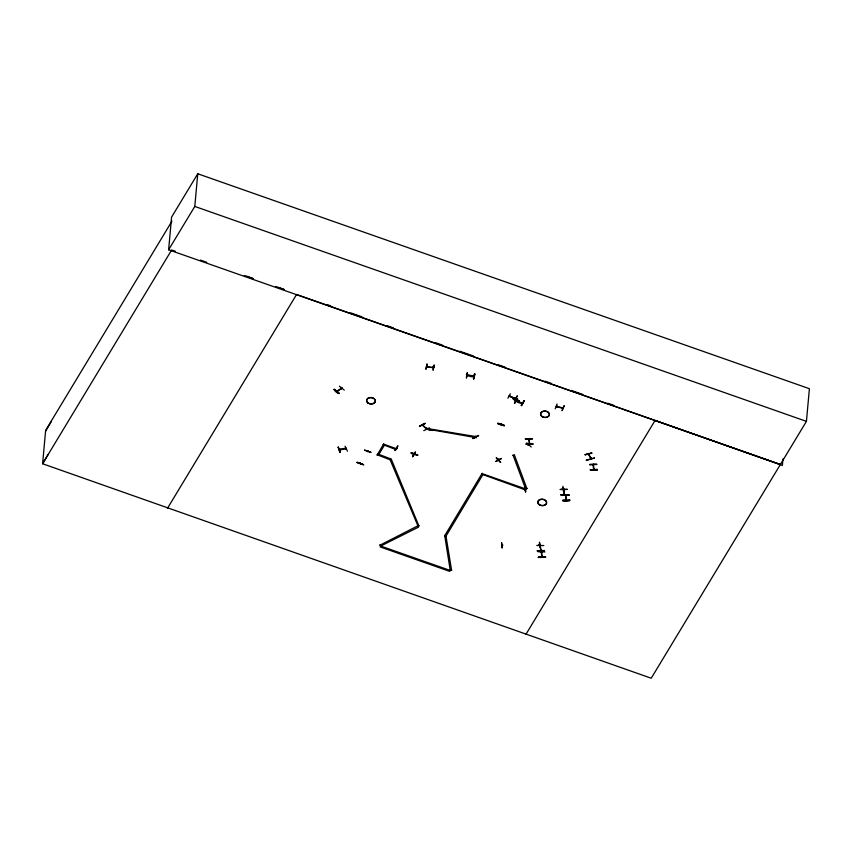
<?xml version="1.0" encoding="UTF-8"?>
<svg xmlns="http://www.w3.org/2000/svg" width="852" height="852" viewBox="0 0 852 852"><rect width="100%" height="100%" fill="white"/><g stroke="black" fill="none" stroke-linecap="round" stroke-linejoin="round"><path stroke-width="1.28" d="M525.993 443.935C538.219 444.212 532.83 443.935 525.961 444.148M544.396 550.573L537.314 550.871L544.396 550.509M569.764 500.049C564.865 502.446 556.409 499.325 569.764 500.081M562.682 500.454L569.764 500.603L562.703 500.667M567.901 494.959L560.808 494.799L569.189 495.193L560.818 494.767L567.879 494.746M597.327 469.463L597.327 470.016L590.234 469.825L597.327 469.495L594.962 469.495M597.305 469.772L590.234 469.825M538.432 557.41C560.616 556.345 523.405 557.879 545.504 557.346M538.411 557.176L545.504 557.304M499.208 459.494L499.08 459.792M528.9 445.085L528.187 445.213L528.762 444.936M529.156 439.43L529.646 443.636M564.035 490.081L563.704 489.144M564.45 493.755L564.461 494.756L564.439 494.203M167.514 508.261L296.581 294.472L780.283 464.457L168.621 249.785L171.593 217.111L197.76 173.765L809.4 388.704L806.429 421.378L651.216 678.235L42.6 463.754L45.635 430.398L171.955 221.158M168.621 249.785L194.788 206.44L197.76 173.765M334.218 389.289C334.399 392.697 345.294 396.872 334.208 389.289M336.647 390.866L336.54 391.451L341.684 388.161M337.104 390.642L336.71 391.59L337.147 390.748M337.232 391.334L337.158 390.61M344.283 390.109L339.415 386.18M341.599 388.182L341.29 388.661L341.215 387.937M341.439 388.629L341.673 387.713L341.354 388.672M341.801 388.405L341.897 387.82M338.287 447.087L340.267 452.359L338.201 447.321M339.266 449.302L345.901 448.109M340.012 449.302L339.352 449.973L339.394 449.217M339.863 449.142L339.916 449.654M339.927 452.391L338.233 447.119M345.049 446.203L347.435 451.145M346.093 448.791L345.39 448.951L345.433 448.195M346.061 448.141L345.965 448.866L339.394 449.952M357.116 462.263L363.623 464.574M360.62 463.509L360.236 463.105M360.247 463.626L360.417 462.945M367.606 450.9L367.745 451.656L367.926 450.953M367.776 451.688L367.702 450.868M391.462 459.122L390.109 459.76L377.106 454.776M377.649 453.882L390.653 458.866L390.109 459.76L418.47 527.154L380.727 546.047L380.194 546.941L449.718 571.372L450.293 570.073M378.916 454.329L384.465 445.138M383.198 444.691L396.201 449.675L396.894 447.896M377.074 455.181L383.741 443.796M451.666 570.009L450.261 570.478L380.727 546.047L379.939 544.811M395.062 450.612L397.905 445.83L395.104 450.42M396.574 447.843L396.755 448.589L396.67 447.811M417.725 454.936C410.515 454.787 407.213 450.133 417.672 455.234M415.51 452.295L412.56 456.544M413.795 454.606L413.987 453.903M414.37 453.413L414.626 454.084L414.668 453.072M414.69 454.02L414.679 453.157M414.903 453.647L414.892 453.147M419.503 426.383L425.191 423.295L419.503 426.096M426.096 369.161L427.065 363.879L425.744 369.076M427.363 366.19L426.575 366.733L427.321 366.616M422.922 425.404L422.294 424.552M422.496 424.456L422.454 424.924M422.645 424.509L422.571 425.446M423.774 430.675L429.461 427.864M426.692 428.631L426.437 429.323L426.096 428.013L432.709 430.356L426.053 428.29M426.351 428.812L422.283 425.148M379.907 545.216L417.682 525.918M422.326 424.669L426.714 428.748M426.682 366.573C428.045 367.553 436.181 367.297 432.944 367.723L432.912 366.967L433.668 367.105M432.997 367.436L432.986 366.988M417.64 526.323L419.003 525.684M433.114 370.183L434.179 364.912L433.135 369.917M475.416 436.117L475.15 437.491L428.631 429.333M428.588 429.738L428.854 428.364M428.918 429.323L429.227 429.93L429.461 429.014M429.11 429.003L429.131 429.461M429.238 428.929L429.195 429.919M450.261 570.478L444.68 535.407M451.624 570.425L445.947 535.844M467.12 372.793L466.385 377.862M467.194 374.795L467.578 375.625L467.684 374.869M473.339 375.743L473.329 376.456L473.424 375.7M473.52 378.661L474.873 373.921L473.872 378.959M473.818 376.509L473.914 375.775C474.67 379.47 456.576 371.429 473.914 376.296M472.945 438.588L478.632 435.5L472.945 438.311M476.375 437.012L476.119 437.715L475.735 436.757M475.938 436.661L476.119 437.715L476.087 436.714M481.668 474.138L525.088 489.825L526.994 488.313M482.935 474.585L445.915 536.259L444.648 535.812L482.211 473.243M504.395 425.372C498.345 425.191 492.839 420.728 504.384 425.404M495.747 461.507L501.487 458.461L495.779 461.464M496.333 458.035L500.635 462.327L496.428 457.758M501.04 423.849L501.008 424.445L501.562 423.593M498.058 459.334L498.25 459.239M501.242 423.529L501.359 424.456M501.338 423.508L501.53 424.083M498.303 459.143L498.654 460.272L498.963 459.324M498.558 459.526L498.495 460.155L498.708 459.462M507.898 398.225L510.327 393.794M509.379 395.658L509.336 396.382L509.539 395.658M509.847 396.052L509.997 395.818M517.217 395.967L514.406 400.546M514.416 403.134L517.537 398.438L514.768 403.007M515.087 398.406L515.226 397.746M502.052 545.046L502.03 544.79M502.105 547.974L501.572 542.596L502.126 547.708M515.897 400.365L515.588 399.758M515.811 397.948L515.567 398.608L515.769 397.873M502.595 544.843C503.255 546.207 500.784 544.801 502.573 545.493L502.52 544.79M515.535 400.238L515.779 399.439M515.907 399.364L515.577 400.248M516.056 399.971L516.131 399.45M516.248 400.44L516.727 401.345L516.855 400.6M516.408 400.44C514.789 402.208 523.139 404.317 522.681 402.73L522.5 403.379M482.168 473.659L525.631 488.931L513 455.053M526.951 488.718L514.331 454.84M519.251 400.77L512.766 398.448L519.379 400.791M524.087 400.749L521.264 405.328M522.436 403.39L521.914 402.794M522.084 402.517L521.946 403.156M521.882 403.134L522.191 402.495M525.418 439.014L532.5 438.642L525.386 438.716M526.717 442.859L531.254 447.002M528.645 444.467L528.336 445.404L528.24 444.659M529.316 443.583L528.804 438.599M528.89 439.536L528.868 438.492M529.113 438.492L529.071 438.961M529.167 439.525L529.198 438.599M524.736 486.737L525.599 491.902L525.12 486.503M528.804 445.159L528.954 444.606M525.45 488.771L525.503 489.474L525.663 488.515M529.688 443.157L529.646 443.988M526.089 488.76L525.993 489.474L526.014 488.718M536.781 545.461L543.832 545.546M537.921 551.713L544.96 551.947M538.901 544.513L539.657 545.046L539.699 544.364M539.018 544.79L539.06 544.322M539.412 542.362L540.306 547.495L539.518 542.33M539.55 544.311L538.965 545.024M540.211 545.227L540.999 550.818L541.031 549.891M540.988 550.36L540.711 549.838M540.956 549.838L540.69 550.765M541.361 551.958L541.361 552.543L541.35 551.5M541.329 552.479L541.595 551.489M541.606 552.543L541.712 551.958M541.808 556.111L541.819 557.101L541.808 556.526M555.248 408.8L557.048 403.954M542.053 556.111L542.064 557.101L542.17 556.516M556.345 406.084L556.963 406.787L557.101 406.106L556.42 406.649M556.888 406.777L557.165 406.127M562.075 410.419L564.173 405.627L562.15 410.685M562.395 408.214L562.416 407.671M563.066 407.65L562.906 408.396L562.597 407.522M562.959 407.884L556.473 406.404M560.275 489.378L567.294 489.282M562.395 488.43L563.172 488.942L563.193 488.292M562.554 488.239L562.427 488.995L563.129 488.739M562.906 486.29L563.481 491.38M563.023 488.973L563.044 488.239M563.726 490.198L563.949 489.144M563.971 490.188L564.035 489.25M564.205 493.766L564.216 494.756L564.429 493.84M565.941 495.214L565.558 495.789L565.579 494.756M565.59 495.225L565.558 495.736M565.824 494.756L565.866 495.342M566.069 499.378L566.356 500.348L566.314 499.368M566.079 499.783L566.079 500.369L565.472 495.342M566.431 499.783L565.781 495.289M588.881 454.51L588.391 453.669L591 459.015L591.096 458.025M588.849 454.521L588.625 453.615M589.68 464.691L596.762 464.319L589.701 464.404M590.777 458.046L590.958 459.015L591 457.993M591.288 458.365L591.224 458.962L588.604 454.137M593.152 464.638L593.152 465.213L593.503 464.628M593.397 465.213L593.386 464.17L593.098 464.649M594.419 457.897C584.973 460.9 581.884 461.209 594.419 458.142M593.642 469.196L593.642 469.782L593.631 468.781M593.876 468.781L593.919 469.761L593.535 469.239M593.993 469.196L593.386 464.745M782.967 458.919L782.381 465.405L655.071 420.451L526.003 634.229L526.302 633.728M564.482 494.682L563.96 489.73M541.67 552.437L542.053 557.048L541.765 556.59M466.481 377.905L467.418 372.825M474.553 373.655L473.499 378.927L474.553 373.858M411.186 452.891L417.693 455.17M497.717 423.572L504.224 425.862M497.845 423.327L504.331 425.68M422.922 424.86L422.358 424.658M498.686 460.059L498.079 459.782M339.064 393.486L334.165 389.513L339.032 393.443M496.365 458.014L500.635 462.327M541.308 551.968L541.776 557.038M45.55 431.346L51.077 422.017M48.127 454.425L42.6 463.754L171.667 249.966L175.427 251.287M412.581 456.576L415.371 451.997L412.528 456.821M514.47 400.823L517.26 396.01M514.746 403.284L517.505 398.64M521.243 405.605L524.129 400.791M521.594 405.701L524.15 401.015M364.592 450.09L371.099 452.391L364.528 450.154M525.333 489.25L526.046 489.197M540.168 545.695L540.147 546.164M341.801 388.352L336.785 391.6M426.724 366.094L426.714 366.807L433.519 367.745M509.336 396.127L515.716 398.374M516.195 400.909L522.585 403.156M419.472 426.298L425.159 423.487M472.913 438.503L478.398 435.542M515.641 398.598L509.24 396.318M585.143 454.83L591.735 453.2M525.993 489.453L525.428 489.421M512.968 455.458L514.299 455.256M444.542 536.323L445.915 536.259M525.407 438.908L532.479 438.823M589.68 464.585L596.751 464.5M560.254 489.559L567.326 489.474M564.45 494.288L563.673 489.676M562.118 495.172L569.157 494.895M428.822 428.769L475.384 436.522M562.991 408.364L556.431 406.628M194.788 206.44L806.429 421.378M200.465 260.094L206.727 262.288M244.29 275.494L253.055 278.572M275.59 286.496L284.355 289.573L278.114 287.348M326.966 304.547L330.725 305.868M350.779 312.908L362.057 316.88M387.127 325.688L393.4 327.892M436.011 342.866L442.284 345.071M459.835 351.237L473.616 356.083M498.686 364.89L504.959 367.095M545.067 381.185L551.329 383.389M571.383 390.44L582.672 394.401M607.742 403.209L614.004 405.414M383.698 444.201L396.734 448.791M246.835 276.304L253.097 278.508M357.105 462.306L363.591 464.819L357.02 462.615M512.744 398.63L519.262 400.951M426.085 428.194L432.603 430.516M593.61 469.708L593.098 464.702M391.43 459.526L418.96 526.089M540.179 545.749L540.711 550.775M525.066 486.524L525.599 491.902M537.324 550.839L544.385 550.818L537.324 550.839M585.186 454.648L591.757 453.019L585.186 454.648M539.508 504.916A4.409 3.174 5.2 0 0 546.579 503.159A4.409 3.174 5.2 0 0 540.573 499.496A4.409 3.174 5.2 0 0 539.508 504.916M539.529 504.714A4.409 3.174 5.2 0 0 546.59 502.957A4.409 3.174 5.2 0 0 540.594 499.304A4.409 3.174 5.2 0 0 539.529 504.714M368.266 403.252A4.409 3.174 5.2 0 0 375.338 401.494A4.409 3.174 5.2 0 0 369.331 397.841A4.409 3.174 5.2 0 0 368.266 403.252M368.288 403.039A4.398 3.174 5.2 0 0 375.349 401.292A4.398 3.174 5.2 0 0 369.363 397.639A4.398 3.174 5.2 0 0 368.288 403.039M542.255 416.766A4.409 3.174 5.2 0 0 549.327 415.009A4.409 3.174 5.2 0 0 543.32 411.356A4.409 3.174 5.2 0 0 542.255 416.766M542.277 416.564A4.409 3.174 5.2 0 0 549.348 414.807A4.409 3.174 5.2 0 0 543.342 411.154A4.409 3.174 5.2 0 0 542.277 416.564"/></g></svg>
